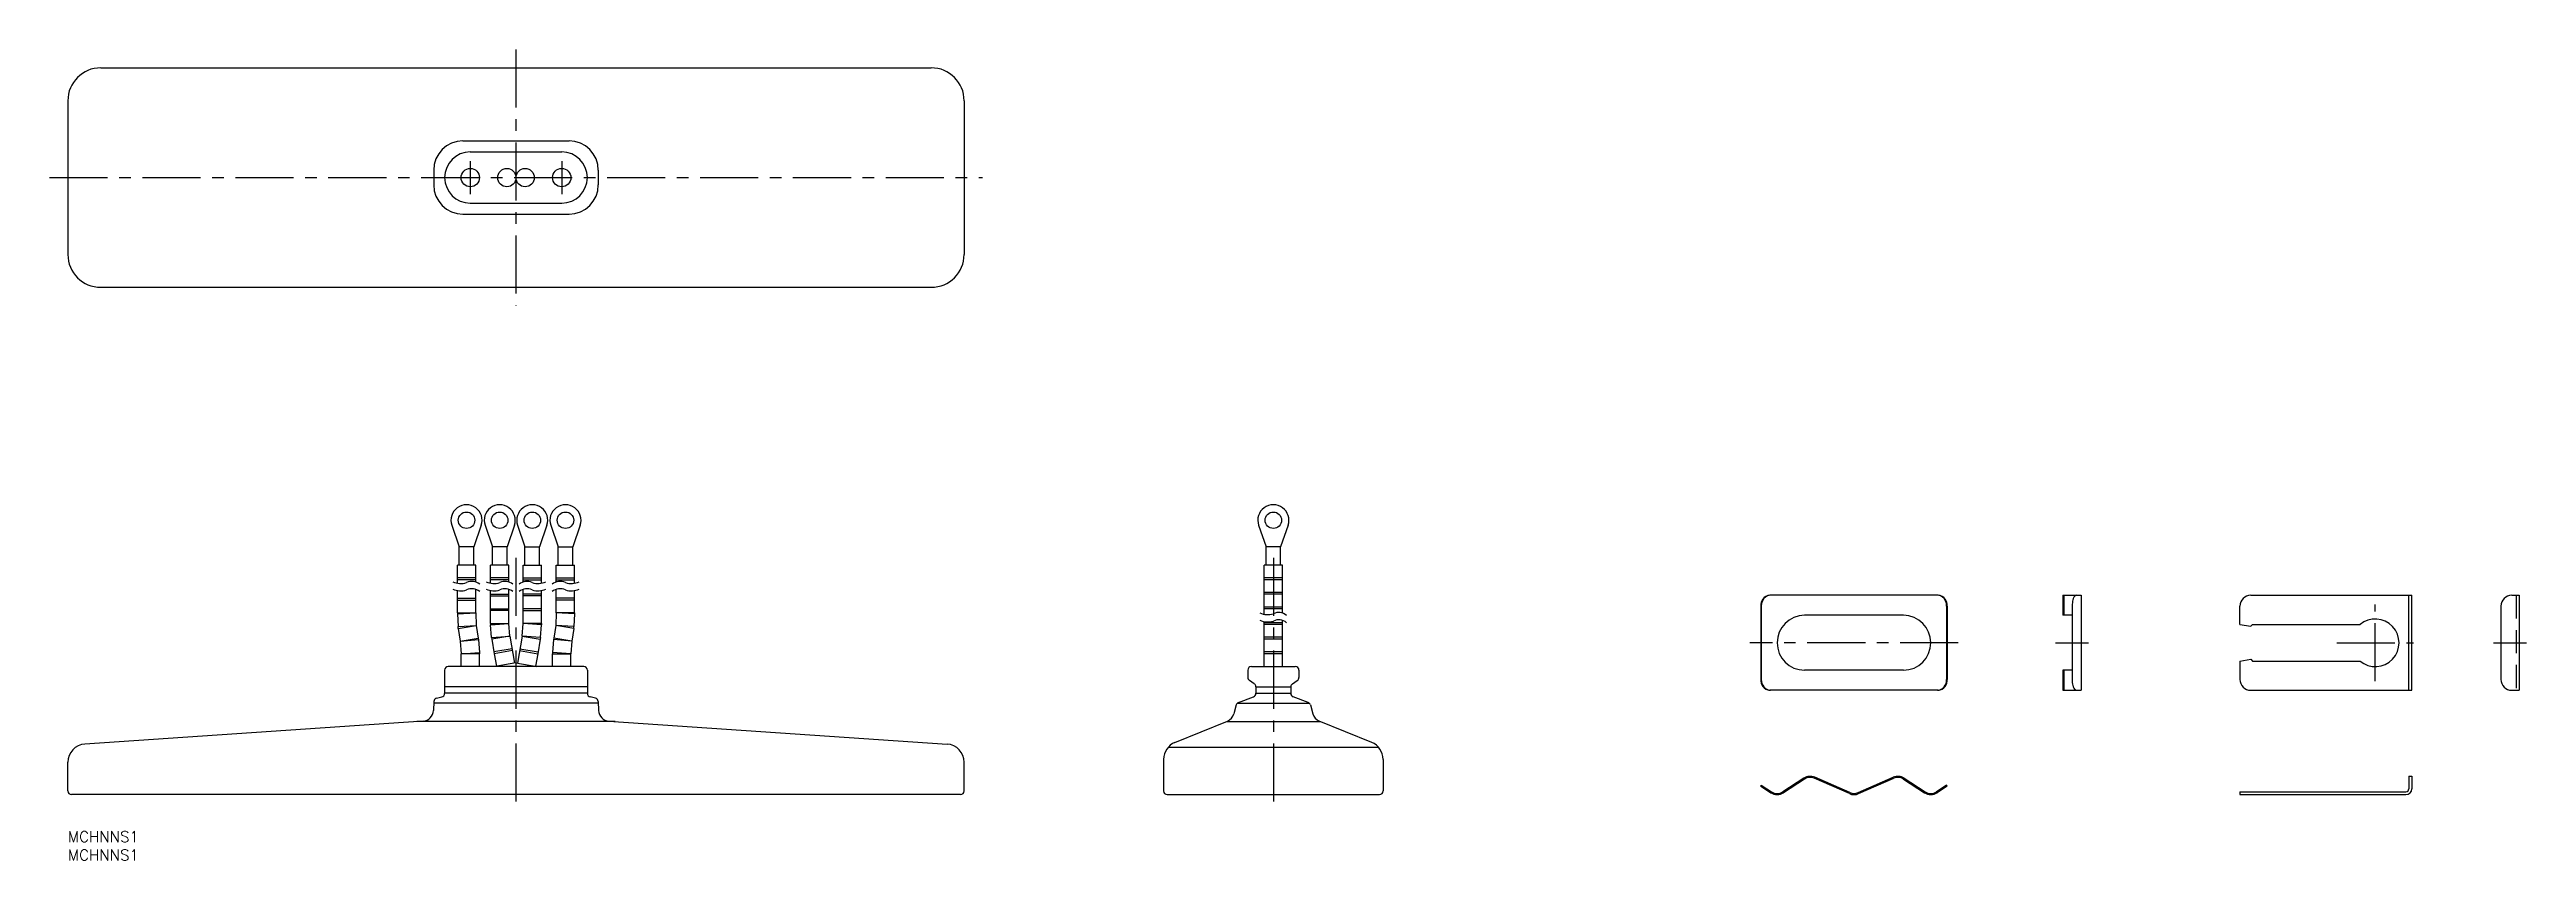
# Model space of a CAD drawing. Extents: x -5 to 672, y -8 to 214.
import ezdxf

# ---------------------------------------------------------------- set-up
doc = ezdxf.new("R2010")
doc.units = 0
doc.header["$LTSCALE"] = 0.5
doc.linetypes.add('CENTER', pattern=[50.8, 31.75, -6.35, 6.35, -6.35])
doc.linetypes.add('DASHED', pattern=[19.05, 12.7, -6.35])
for name, color, linetype in [('MSM_CENTER', 1, 'CENTER'), ('MSM_CONTINUOUS', 7, 'CONTINUOUS'), ('MSM_DASHED', 4, 'DASHED'), ('MSM_NARROW', 5, 'CONTINUOUS'), ('MSM_PART_NUMBER', 7, 'CONTINUOUS')]:
    doc.layers.add(name, color=color, linetype=linetype)
doc.styles.get("Standard").update_dxf_attribs({"font": 'txt.shx', "height": 3, "bigfont": 'bigfont.shx'})

# ---------------------------------------------------------------- blocks, each defined once
blk = doc.blocks.new('*U38')
at = {"layer": 'MSM_PART_NUMBER'}
blk.add_text('MCHNNS1', height=3, dxfattribs=at).set_placement((0, -3))
blk = doc.blocks.new('*U39')
at = {"layer": 'MSM_PART_NUMBER'}
blk.add_text('MCHNNS1', height=3, dxfattribs=at).set_placement((0, -8))

msp = doc.modelspace()

# ---------------------------------------------------------------- linework, layer by layer
at = {"layer": 'MSM_CENTER'}
for p, q in [((122.5, 213.67), (122.5, 143.67)), ((110, 183.17), (110, 174.17)), ((135, 183.17), (135, 174.17)), ((-5, 178.67), (250, 178.67)), ((122.5, 74.75), (122.5, 6)), ((329.51, 74.75), (329.51, 6)), ((630.69, 41.01), (630.69, 62.01)), ((516.72, 51.51), (459.72, 51.51)), ((543.29, 51.51), (552.29, 51.51)), ((620.19, 51.51), (641.19, 51.51)), ((663.03, 51.51), (672.03, 51.51))]:
    msp.add_line(p, q, dxfattribs=at)
at = {"layer": 'MSM_CONTINUOUS'}
for p, q in [((9, 208.67), (236, 208.67)), ((0, 199.67), (0, 157.67)), ((245, 199.67), (245, 157.67)), ((108, 188.67), (137, 188.67)), ((110, 185.67), (135, 185.67)), ((100, 180.67), (100, 176.67)), ((145, 180.67), (145, 176.67)), ((110, 171.67), (135, 171.67)), ((108, 168.67), (137, 168.67)), ((9, 148.67), (236, 148.67)), ((104.96, 83.62), (106.98, 77.75)), ((113, 83.62), (110.98, 77.75)), ((114.03, 83.62), (116.05, 77.75)), ((122.07, 83.62), (120.05, 77.75)), ((122.93, 83.62), (124.95, 77.75)), ((130.97, 83.62), (128.95, 77.75)), ((132, 83.62), (134.02, 77.75)), ((140.04, 83.62), (138.02, 77.75)), ((325.49, 83.62), (327.51, 77.75)), ((333.53, 83.62), (331.51, 77.75)), ((106.98, 72.75), (106.98, 77.75)), ((110.98, 77.75), (106.98, 77.75)), ((110.98, 72.75), (110.98, 77.75)), ((116.05, 72.75), (116.05, 77.75)), ((120.05, 77.75), (116.05, 77.75)), ((120.05, 72.75), (120.05, 77.75)), ((124.95, 72.75), (124.95, 77.75)), ((124.95, 77.75), (128.95, 77.75)), ((128.95, 72.75), (128.95, 77.75)), ((134.02, 72.75), (134.02, 77.75)), ((134.02, 77.75), (138.02, 77.75)), ((138.02, 72.75), (138.02, 77.75)), ((327.51, 72.75), (327.51, 77.75)), ((331.51, 77.75), (327.51, 77.75)), ((331.51, 72.75), (331.51, 77.75)), ((111.48, 72.75), (106.48, 72.75)), ((106.48, 67.79), (106.48, 72.75)), ((111.48, 69.25), (106.48, 69.25)), ((111.48, 68.75), (106.48, 68.75)), ((111.48, 68.11), (111.48, 72.75)), ((120.55, 72.75), (115.55, 72.75)), ((115.55, 67.79), (115.55, 72.75)), ((120.55, 69.25), (115.55, 69.25)), ((120.55, 68.75), (115.55, 68.75)), ((120.55, 68.11), (120.55, 72.75)), ((124.45, 72.75), (129.45, 72.75)), ((124.45, 68.11), (124.45, 72.75)), ((124.45, 69.25), (129.45, 69.25)), ((124.45, 68.75), (129.45, 68.75)), ((129.45, 67.79), (129.45, 72.75)), ((133.52, 72.75), (138.52, 72.75)), ((133.52, 68.11), (133.52, 72.75)), ((133.52, 69.25), (138.52, 69.25)), ((133.52, 68.75), (138.52, 68.75)), ((138.52, 67.79), (138.52, 72.75)), ((332.01, 72.75), (327.01, 72.75)), ((327.01, 59.29), (327.01, 72.75)), ((332.01, 69.25), (327.01, 69.25)), ((332.01, 68.75), (327.01, 68.75)), ((332.01, 59.61), (332.01, 72.75)), ((106.48, 59.69), (106.48, 65.79)), ((106.48, 63.69), (111.48, 63.69)), ((106.48, 63.19), (111.48, 63.19)), ((111.48, 59.69), (111.48, 66.11)), ((115.55, 56.81), (115.55, 65.79)), ((115.55, 64.81), (120.55, 64.81)), ((115.55, 64.31), (120.55, 64.31)), ((120.55, 56.81), (120.55, 66.11)), ((124.45, 56.81), (124.45, 66.11)), ((129.45, 64.81), (124.45, 64.81)), ((129.45, 64.31), (124.45, 64.31)), ((129.45, 56.81), (129.45, 65.79)), ((133.52, 59.69), (133.52, 66.11)), ((138.52, 63.69), (133.52, 63.69)), ((138.52, 63.19), (133.52, 63.19)), ((138.52, 59.69), (138.52, 65.79)), ((332.01, 65.25), (327.01, 65.25)), ((332.01, 64.75), (327.01, 64.75)), ((332.01, 61.25), (327.01, 61.25)), ((462.72, 61.51), (462.72, 41.51)), ((462.88, 61.51), (462.88, 41.51)), ((511.2, 64.51), (465.23, 64.51)), ((513.55, 61.51), (513.55, 41.51)), ((513.72, 61.51), (513.72, 41.51)), ((545.29, 64.51), (550.29, 64.51)), ((545.29, 64.51), (545.29, 59.01)), ((547.84, 61.68), (547.84, 41.51)), ((550.29, 64.51), (550.29, 38.51)), ((593.69, 56.51), (593.69, 61.51)), ((596.69, 64.51), (640.69, 64.51)), ((639.89, 38.51), (639.89, 64.51)), ((640.69, 38.51), (640.69, 64.51)), ((665.03, 61.51), (665.03, 41.51)), ((668.03, 64.51), (670.03, 64.51)), ((670.03, 64.51), (670.03, 38.51)), ((106.48, 59.69), (106.49, 59.44)), ((106.48, 59.69), (111.48, 59.69)), ((106.49, 59.44), (111.48, 59.69)), ((106.49, 59.44), (106.66, 55.95)), ((106.66, 55.95), (111.65, 56.19)), ((106.71, 55.45), (106.66, 55.95)), ((106.71, 55.45), (111.65, 56.19)), ((106.71, 55.45), (107.23, 51.99)), ((111.48, 59.69), (111.65, 56.19)), ((111.65, 56.19), (112.17, 52.73)), ((115.55, 60.81), (120.55, 60.81)), ((120.55, 60.31), (115.55, 60.31)), ((115.55, 56.81), (120.55, 56.81)), ((115.55, 56.81), (115.57, 56.44)), ((115.57, 56.44), (120.55, 56.81)), ((115.82, 52.95), (115.57, 56.44)), ((120.81, 53.32), (120.55, 56.81)), ((124.19, 53.32), (124.45, 56.81)), ((129.45, 60.81), (124.45, 60.81)), ((124.45, 60.31), (129.45, 60.31)), ((129.43, 56.44), (124.45, 56.81)), ((129.45, 56.81), (124.45, 56.81)), ((129.18, 52.95), (129.43, 56.44)), ((129.45, 56.81), (129.43, 56.44)), ((133.35, 56.19), (132.83, 52.73)), ((133.52, 59.69), (133.35, 56.19)), ((138.29, 55.45), (133.35, 56.19)), ((138.34, 55.95), (133.35, 56.19)), ((138.51, 59.44), (133.52, 59.69)), ((138.52, 59.69), (133.52, 59.69)), ((138.29, 55.45), (137.77, 51.99)), ((138.29, 55.45), (138.34, 55.95)), ((138.51, 59.44), (138.34, 55.95)), ((138.52, 59.69), (138.51, 59.44)), ((332.01, 60.75), (327.01, 60.75)), ((327.01, 45), (327.01, 57.29)), ((332.01, 57), (327.01, 57)), ((332.01, 56.5), (327.01, 56.5)), ((332.01, 45), (332.01, 57.61)), ((501.72, 59.01), (474.72, 59.01)), ((547.84, 59.01), (545.29, 59.01)), ((593.69, 56.51), (596.69, 56.01)), ((596.69, 56.01), (597.19, 56.51)), ((597.19, 56.51), (626.53, 56.51)), ((107.23, 51.99), (112.17, 52.73)), ((107.23, 51.99), (112.21, 52.38)), ((107.23, 51.99), (107.5, 48.5)), ((107.5, 48.5), (112.48, 48.89)), ((107.5, 45), (107.5, 48.5)), ((112.5, 48.5), (107.5, 48.5)), ((112.17, 52.73), (112.21, 52.38)), ((112.21, 52.38), (112.48, 48.89)), ((112.48, 48.89), (112.5, 48.5)), ((112.5, 45), (112.5, 48.5)), ((115.82, 52.95), (120.81, 53.32)), ((115.82, 52.95), (115.88, 52.46)), ((120.81, 53.32), (115.88, 52.46)), ((115.88, 52.46), (116.57, 48.52)), ((121.41, 49.87), (116.48, 49.01)), ((121.5, 49.38), (116.57, 48.52)), ((116.57, 48.52), (117.17, 45.07)), ((120.81, 53.32), (122.1, 45.93)), ((124.19, 53.32), (122.9, 45.93)), ((123.5, 49.38), (128.43, 48.52)), ((123.59, 49.87), (128.52, 49.01)), ((124.19, 53.32), (129.12, 52.46)), ((129.18, 52.95), (124.19, 53.32)), ((128.43, 48.52), (127.83, 45.07)), ((129.12, 52.46), (128.43, 48.52)), ((129.18, 52.95), (129.12, 52.46)), ((132.52, 48.89), (132.5, 48.5)), ((132.5, 48.5), (137.5, 48.5)), ((132.5, 45), (132.5, 48.5)), ((132.79, 52.38), (132.52, 48.89)), ((137.5, 48.5), (132.52, 48.89)), ((132.83, 52.73), (132.79, 52.38)), ((137.77, 51.99), (132.79, 52.38)), ((137.77, 51.99), (132.83, 52.73)), ((137.77, 51.99), (137.5, 48.5)), ((137.5, 45), (137.5, 48.5)), ((332.01, 53), (327.01, 53)), ((332.01, 52.5), (327.01, 52.5)), ((332.01, 49), (327.01, 49)), ((332.01, 48.5), (327.01, 48.5)), ((103, 44), (103, 37.66)), ((141, 45), (104, 45)), ((122.5, 46), (116.77, 45)), ((122.5, 46), (128.23, 45)), ((142, 44), (142, 37.66)), ((322.51, 44), (322.51, 42.04)), ((324.31, 40.3), (322.95, 41.2)), ((323.51, 45), (335.51, 45)), ((334.7, 40.3), (336.06, 41.2)), ((336.51, 44), (336.51, 42.04)), ((501.72, 44.01), (474.72, 44.01)), ((547.84, 44.01), (545.29, 44.01)), ((545.29, 44.01), (545.29, 38.51)), ((593.69, 46.51), (596.69, 47.01)), ((593.69, 46.51), (593.69, 41.51)), ((596.69, 47.01), (597.19, 46.51)), ((597.19, 46.51), (626.53, 46.51)), ((100.02, 35.44), (99.91, 32.98)), ((145, 35), (100, 35)), ((100.8, 36.37), (102.22, 36.69)), ((142, 39.46), (103, 39.46)), ((142, 37.7), (103, 37.7)), ((144.2, 36.37), (142.78, 36.69)), ((144.98, 35.44), (145.09, 32.98)), ((319.38, 34.51), (318.72, 32.11)), ((319.68, 35), (339.34, 35)), ((319.98, 35.18), (324.12, 36.77)), ((324.76, 39.46), (334.26, 39.46)), ((324.76, 39.46), (324.76, 37.7)), ((324.76, 37.7), (334.26, 37.7)), ((334.26, 39.46), (334.26, 37.7)), ((339.04, 35.18), (334.9, 36.77)), ((339.64, 34.51), (340.3, 32.11)), ((511.2, 38.51), (465.23, 38.51)), ((545.29, 38.51), (550.29, 38.51)), ((596.69, 38.51), (640.69, 38.51)), ((668.03, 38.51), (670.03, 38.51)), ((97.12, 30.12), (4.66, 23.82)), ((149.65, 30), (95.35, 30)), ((147.88, 30.12), (240.34, 23.82)), ((302.62, 24.27), (316.96, 30.12)), ((316.66, 30), (342.36, 30)), ((356.4, 24.27), (342.06, 30.12)), ((300.81, 23), (358.21, 23)), ((0, 11), (0, 18.83)), ((245, 11), (245, 18.95)), ((299.51, 19.64), (299.51, 11)), ((359.51, 19.64), (359.51, 11)), ((474.5, 14.49), (468.77, 10.76)), ((474.66, 14.24), (468.94, 10.51)), ((486.96, 10.26), (477.36, 14.46)), ((487.08, 10.54), (477.48, 14.74)), ((489.36, 10.54), (498.96, 14.74)), ((489.48, 10.26), (499.08, 14.46)), ((501.77, 14.24), (507.5, 10.51)), ((501.94, 14.49), (507.66, 10.76)), ((639.89, 15), (640.69, 15)), ((639.89, 15), (639.89, 11.6)), ((640.69, 15), (640.69, 11.6)), ((244, 10), (1, 10)), ((300.51, 10), (358.51, 10)), ((462.72, 12.32), (462.88, 12.57)), ((462.72, 12.32), (465.5, 10.51)), ((462.88, 12.57), (465.66, 10.76)), ((513.55, 12.57), (510.77, 10.76)), ((513.72, 12.32), (510.94, 10.51)), ((513.72, 12.32), (513.55, 12.57)), ((593.69, 10.8), (639.09, 10.8)), ((593.69, 10.8), (593.69, 10)), ((593.69, 10), (639.09, 10))]:
    msp.add_line(p, q, dxfattribs=at)
for centre, radius in [((110, 178.67), 2.5), ((120, 178.67), 2.5), ((125, 178.67), 2.5), ((135, 178.67), 2.5), ((108.98, 85), 2.25), ((118.05, 85), 2.25), ((126.95, 85), 2.25), ((136.02, 85), 2.25), ((329.51, 85), 2.25)]:
    msp.add_circle(centre, radius, dxfattribs=at)
for centre, radius, start, end in [((9, 199.67), 9, 90, 180), ((236, 199.67), 9, 0, 90), ((108, 180.67), 8, 90, 180), ((110, 178.67), 7, 90, 270), ((135, 178.67), 7, 270, 90), ((137, 180.67), 8, 0, 90), ((108, 176.67), 8, 180, 270), ((137, 176.67), 8, 270, 0), ((9, 157.67), 9, 180, 270), ((236, 157.67), 9, 270, 0), ((108.98, 85), 4.25, 341, 199), ((118.05, 85), 4.25, 341, 199), ((126.95, 85), 4.25, 341, 199), ((136.02, 85), 4.25, 341, 199), ((329.51, 85), 4.25, 341, 199), ((466.29, 61.47), 3.57, 146.64547, 179.42562), ((466.41, 61.51), 3.53, 163.1392, 180.03654), ((465.91, 61.66), 3, 117.12179, 162.9522), ((465.34, 62.05), 2.46, 92.51847, 145.66977), ((465.4, 62.36), 2.15, 90.11307, 113.65324), ((511.04, 62.36), 2.15, 66.34676, 89.88693), ((511.1, 62.05), 2.46, 34.33023, 87.48153), ((510.53, 61.66), 3, 17.0478, 62.87821), ((510.15, 61.47), 3.57, 0.57438, 33.35453), ((510.02, 61.51), 3.53, 359.96346, 16.8608), ((555.41, 61.47), 7.57, 166.58807, 178.42347), ((552.06, 62.04), 4.19, 152.71819, 163.55375), ((549.26, 63.5), 1.02, 100.72339, 153.68432), ((596.69, 61.51), 3, 90, 180), ((668.03, 61.51), 3, 90, 180), ((474.72, 51.51), 7.5, 90, 270), ((501.72, 51.51), 7.5, 270, 90), ((630.69, 51.51), 6.5, 230.28486, 129.71514), ((104, 44), 1, 90, 180), ((141, 44), 1, 0, 90), ((323.51, 44), 1, 90, 180), ((323.51, 42.04), 1, 180, 236.3), ((335.51, 44), 1, 0, 90), ((335.51, 42.04), 1, 303.7, 0), ((466.29, 41.55), 3.57, 180.57438, 213.35453), ((466.41, 41.51), 3.53, 179.96346, 196.8608), ((510.15, 41.55), 3.57, 326.64547, 359.42562), ((510.02, 41.51), 3.53, 343.1392, 0.03654), ((555.17, 41.51), 7.33, 180.00992, 193.53403), ((596.69, 41.51), 3, 180, 270), ((668.03, 41.51), 3, 180, 270), ((101.02, 35.39), 1, 102.7, 177.5), ((102, 37.66), 1, 282.7, 0), ((143, 37.66), 1, 180, 257.3), ((143.98, 35.39), 1, 2.5, 77.3), ((320.34, 34.25), 1, 111, 164.7), ((323.76, 37.7), 1, 291, 0), ((323.76, 39.46), 1, 0, 56.3), ((335.26, 39.46), 1, 123.7, 180), ((335.26, 37.7), 1, 180, 249), ((338.68, 34.25), 1, 15.3, 69), ((465.91, 41.37), 3, 197.0478, 242.87821), ((465.34, 40.97), 2.46, 214.33023, 267.48153), ((465.4, 40.66), 2.15, 246.34676, 269.88693), ((511.04, 40.66), 2.15, 270.11307, 293.65324), ((511.1, 40.97), 2.46, 272.51847, 325.66977), ((510.53, 41.37), 3, 297.12179, 342.9522), ((552.06, 40.98), 4.19, 196.44625, 207.28181), ((549.26, 39.52), 1.02, 206.31568, 259.27661), ((96.91, 33.11), 3, 273.9, 357.5), ((148.09, 33.11), 3, 182.5, 266.1), ((315.82, 32.9), 3, 292.2, 344.7), ((343.19, 32.9), 3, 195.3, 247.8), ((5, 18.83), 5, 93.9, 180), ((240, 18.83), 5, 0, 86.1), ((304.51, 19.64), 5, 112.2, 180), ((354.51, 19.64), 5, 0, 67.8), ((476.22, 11.85), 3.15, 66.37517, 123.06685), ((476.22, 11.85), 2.85, 66.37517, 123.06685), ((500.22, 11.85), 3.15, 56.93315, 113.62483), ((500.22, 11.85), 2.85, 56.93315, 113.62483), ((1, 11), 1, 180, 270), ((244, 11), 1, 270, 0), ((300.51, 11), 1, 180, 270), ((358.51, 11), 1, 270, 0), ((467.22, 13.15), 3.15, 236.93315, 303.06685), ((467.22, 13.15), 2.85, 236.93315, 303.06685), ((488.22, 13.15), 3.15, 246.37517, 293.62483), ((488.22, 13.15), 2.85, 246.37517, 293.62483), ((509.22, 13.15), 3.15, 236.93315, 303.06685), ((509.22, 13.15), 2.85, 236.93315, 303.06685), ((639.09, 11.6), 1.6, 270, 0), ((639.09, 11.6), 0.8, 270, 0)]:
    msp.add_arc(centre, radius, start, end, dxfattribs=at)
at = {"layer": 'MSM_DASHED'}
for p, q in [((545.59, 64.51), (545.59, 59.01)), ((669.23, 64.51), (669.23, 38.51)), ((545.59, 44.01), (545.59, 38.51))]:
    msp.add_line(p, q, dxfattribs=at)
at = {"layer": 'MSM_NARROW'}
for centre, radius, start, end in [((107.43, 72.54), 4.85, 243.36362, 288.62146), ((110.43, 64.88), 3.4, 50.27459, 115.29426), ((116.5, 72.54), 4.85, 243.36362, 288.62146), ((119.5, 64.88), 3.4, 50.27459, 115.29426), ((125.5, 64.88), 3.4, 64.70574, 129.72541), ((128.5, 72.54), 4.85, 251.37854, 296.63638), ((134.57, 64.88), 3.4, 64.70574, 129.72541), ((137.57, 72.54), 4.85, 251.37854, 296.63638), ((107.43, 70.54), 4.85, 243.36362, 288.62146), ((110.43, 62.88), 3.4, 50.27459, 115.29426), ((116.5, 70.54), 4.85, 243.36362, 288.62146), ((119.5, 62.88), 3.4, 50.27459, 115.29426), ((125.5, 62.88), 3.4, 64.70574, 129.72541), ((128.5, 70.54), 4.85, 251.37854, 296.63638), ((134.57, 62.88), 3.4, 64.70574, 129.72541), ((137.57, 70.54), 4.85, 251.37854, 296.63638), ((327.96, 64.04), 4.85, 243.36362, 288.62146), ((327.96, 62.04), 4.85, 243.36362, 288.62146), ((330.96, 56.38), 3.4, 50.27459, 115.29426), ((330.96, 54.38), 3.4, 50.27459, 115.29426)]:
    msp.add_arc(centre, radius, start, end, dxfattribs=at)

# ---------------------------------------------------------------- block references
at = {"layer": 'MSM_CONTINUOUS'}
for name in ['*U38', '*U39']:
    msp.add_blockref(name, (0, 0), dxfattribs=at)

doc.saveas('drawing.dxf')
